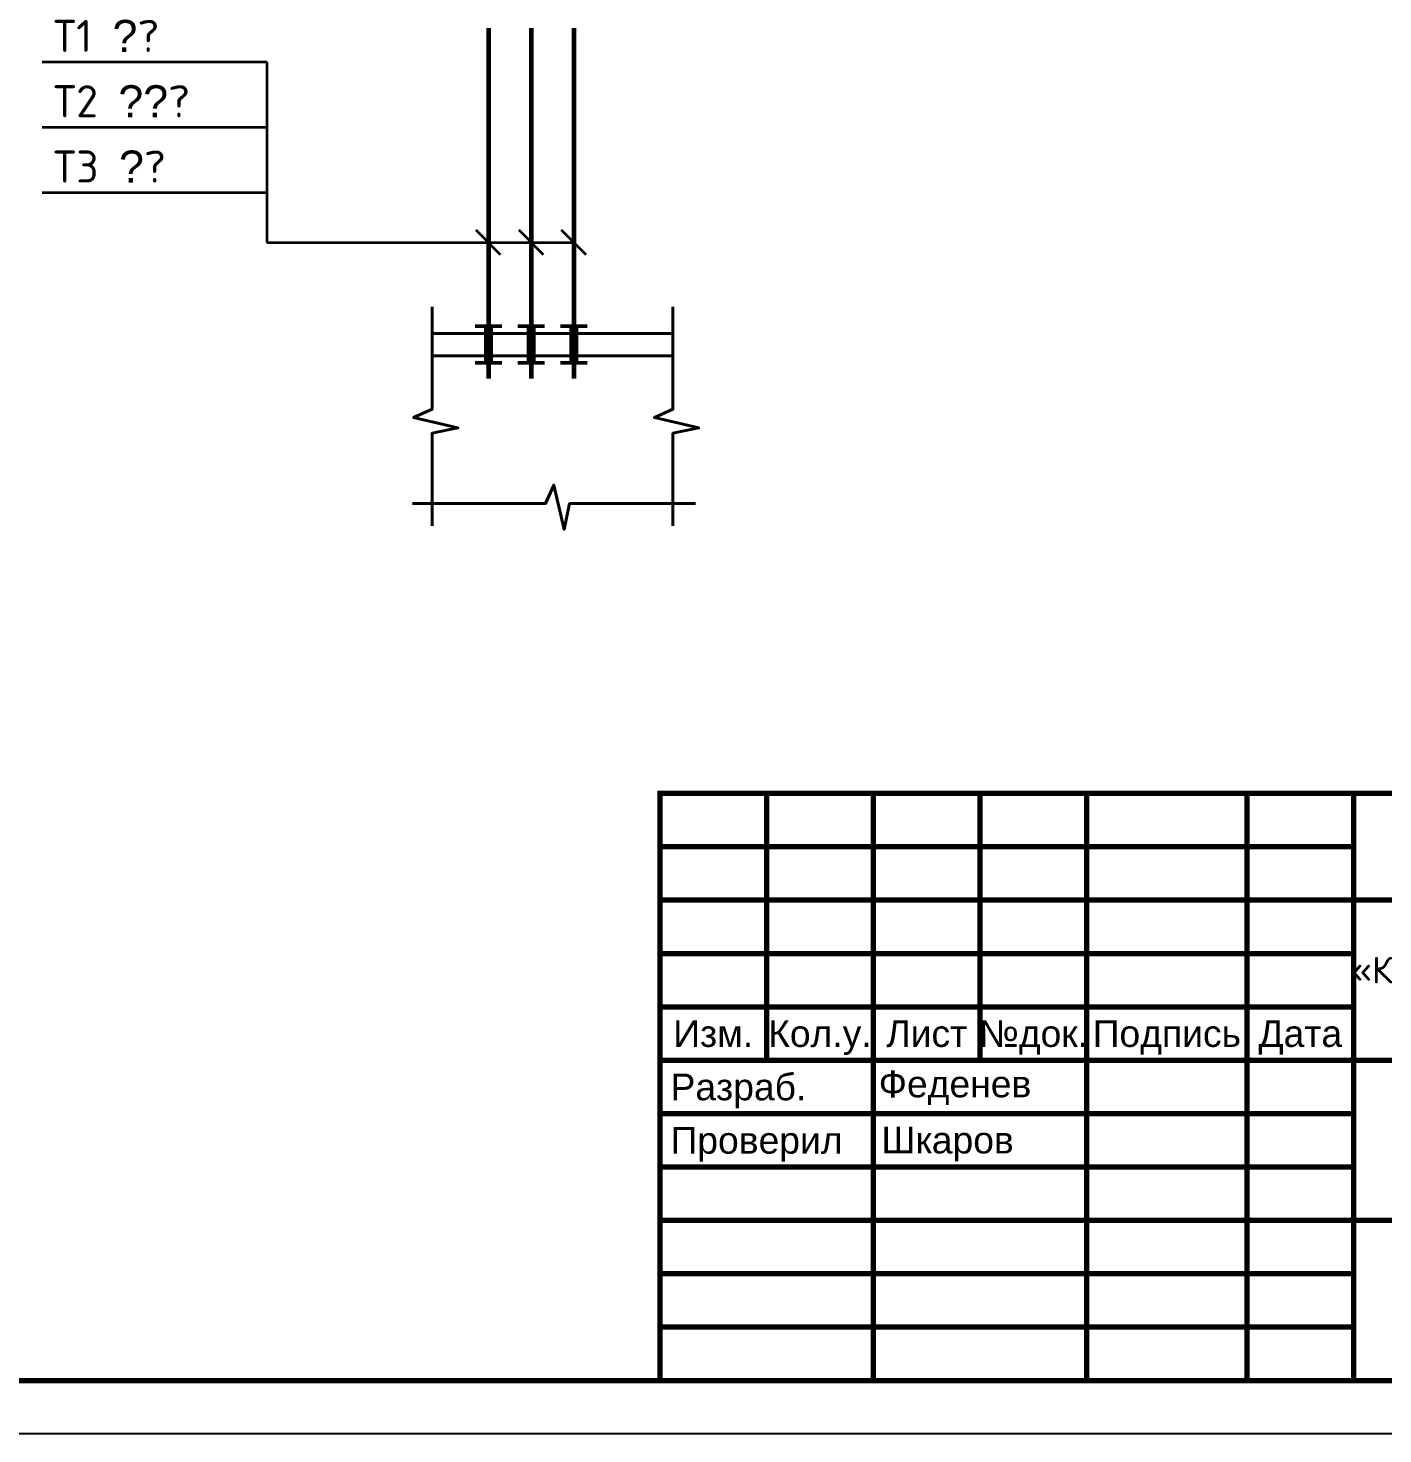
# Model space of a CAD drawing. Header units: millimetres. Extents: x 1114 to 8235, y 637 to 5441.
# Drawn here: x 2316.2 to 2443.1, y 1924.7 to 2056.4 of the extents above; entities that cross this region are included whole.
import ezdxf
from ezdxf.enums import TextEntityAlignment as Align

# ---------------------------------------------------------------- set-up
doc = ezdxf.new("R2010")
doc.units = ezdxf.units.MM
for name, color, linetype, lineweight in [('3 Оъекты сущ.', 7, 'Continuous', 30), ('Размер 3.5', 250, 'Continuous', 35), ('Размеры на чертеже', 250, 'Continuous', 25)]:
    doc.layers.add(name, color=color, linetype=linetype, lineweight=lineweight)
doc.styles.add('-ISOCPEUR-', font='isocpeur.ttf')
doc.styles.get("Standard").update_dxf_attribs({"font": 'arial.ttf'})

# ---------------------------------------------------------------- blocks, each defined once
blk = doc.blocks.new('*U292')
blk.add_lwpolyline([(0, 0), (420, 0), (420, -297), (0, -297)], close=True)
at = {"const_width": 0.5}
blk.add_lwpolyline([(20, -5), (415, -5), (415, -292), (20, -292)], close=True, dxfattribs=at)
for points in [[(230, -292), (230, -237), (415, -237)], [(240, -237), (240, -262)], [(250, -237), (250, -292)], [(260, -237), (260, -262)], [(270, -237), (270, -292)], [(285, -237), (285, -292)], [(295, -237), (295, -292)], [(230, -242), (295, -242)], [(230, -247), (295, -247)], [(295, -247), (415, -247)], [(230, -252), (295, -252)], [(230, -257), (295, -257)], [(230, -262), (415, -262)], [(230, -267), (295, -267)], [(230, -272), (295, -272)], [(230, -277), (295, -277)], [(295, -277), (415, -277)], [(230, -282), (295, -282)], [(230, -287), (295, -287)]]:
    blk.add_lwpolyline(points, dxfattribs=at)
for s, p in [('Изм.', (235, -259.5)), ('Кол.у.', (245, -259.5)), ('Лист', (255, -259.5)), ('№док.', (265, -259.5)), ('Подпись', (277.5, -259.5)), ('Дата', (290, -259.5))]:
    blk.add_text(s, height=2.5).set_placement(p, align=Align.MIDDLE_CENTER)
for s, p in [('Разраб.', (231, -264.5)), ('Проверил', (231, -269.5))]:
    blk.add_text(s, height=2.5).set_placement(p, align=Align.MIDDLE_LEFT)
at = {"insert": (353.34, -255.97), "char_height": 2.5, "width": 124.3112, "attachment_point": 5, "style": '-ISOCPEUR-'}
blk.add_mtext('\\pi3.21545;{\\C7;«Капитальный ремонт тепловых сетей от ТК-8013 по ул. Куйбышева,д.7 до ж/д. №6 по ул. Луговая в ГО г. Рыбинск Ярославской области».}', dxfattribs=at)
blk.add_attdef('РАЗРАБОТАЛ', text='', height=2.5).set_placement((250.5, -264.22), align=Align.MIDDLE_LEFT)
at = {"flags": 8}
for tag, height, p in [('ДАТА', 2.5, (290.07, -264.4)), ('ЛИСТ', 3, (386.39, -271.92)), ('ЛИСТОВ', 3, (403.89, -271.92))]:
    blk.add_attdef(tag, text='', height=height, dxfattribs=at).set_placement(p, align=Align.MIDDLE_CENTER)
blk.add_attdef('ПРОВЕРИЛ', (250.75, -270.73), '', height=2.5)
for tag, p in [('ТЕПЛОВЫЕ_СЕТИ_001', (315.41, -270.98)), ('ИМЯ_ЧЕРТЕЖА_001', (317.51, -285.58))]:
    blk.add_attdef(tag, p, '', height=3, dxfattribs=at)
at = {"style": '-ISOCPEUR-', "flags": 8}
blk.add_attdef('ФОРМАТ', text='', height=3, dxfattribs=at).set_placement((380.97, -294.75), align=Align.MIDDLE_CENTER)

msp = doc.modelspace()

# ---------------------------------------------------------------- linework, layer by layer
at = {"lineweight": 60}
for p, q in [((2359.302, 2056.362), (2359.311, 2023.543)), ((2363.326, 2056.36), (2363.311, 2023.543)), ((2367.317, 2056.362), (2367.311, 2023.543))]:
    msp.add_line(p, q, dxfattribs=at)
msp.add_line((2367.061, 2028.441), (2367.561, 2028.441))
at = {"color": 7, "lineweight": 50, "ltscale": 0.5}
for points in [[(2358.07, 2024.999), (2359.061, 2024.999), (2359.061, 2028.441), (2358.07, 2028.441)], [(2360.551, 2024.999), (2359.561, 2024.999), (2359.561, 2028.441), (2360.551, 2028.441)], [(2362.07, 2024.999), (2363.061, 2024.999), (2363.061, 2028.441), (2362.07, 2028.441)], [(2364.551, 2024.999), (2363.561, 2024.999), (2363.561, 2028.441), (2364.551, 2028.441)], [(2366.07, 2024.999), (2367.061, 2024.999), (2367.061, 2028.441), (2366.07, 2028.441)], [(2368.551, 2024.999), (2367.561, 2024.999), (2367.561, 2028.441), (2368.551, 2028.441)]]:
    msp.add_lwpolyline(points, dxfattribs=at)
at = {"layer": '3 Оъекты сущ.', "lineweight": 40, "ltscale": 50}
for points in [[(2354.027, 2030.246), (2354.027, 2020.659), (2352.296, 2019.879), (2356.444, 2018.915), (2354.027, 2018.401), (2354.027, 2009.75)], [(2376.595, 2030.246), (2376.595, 2020.659), (2374.864, 2019.879), (2379.013, 2018.915), (2376.595, 2018.401), (2376.595, 2009.75)], [(2354.027, 2027.749), (2376.595, 2027.749)], [(2354.027, 2025.649), (2376.595, 2025.649)], [(2352.184, 2011.814), (2364.646, 2011.814), (2365.426, 2013.545), (2366.391, 2009.396), (2366.904, 2011.814), (2378.692, 2011.814)]]:
    msp.add_lwpolyline(points, dxfattribs=at)
at = {"layer": 'Размер 3.5'}
for p, q in [((2317.501, 2053.201), (2338.54, 2053.201)), ((2338.54, 2053.201), (2338.54, 2036.276)), ((2317.501, 2047.081), (2338.54, 2047.081)), ((2317.501, 2040.962), (2338.54, 2040.962)), ((2360.452, 2035.13), (2358.162, 2037.42)), ((2364.462, 2035.13), (2362.172, 2037.42)), ((2368.458, 2035.13), (2366.167, 2037.42)), ((2338.54, 2036.276), (2367.312, 2036.275))]:
    msp.add_line(p, q, dxfattribs=at)

# ---------------------------------------------------------------- block references
at = {"layer": 'Размеры на чертеже', "lineweight": 90}
ref = msp.add_blockref('*U292', (2145.366, 2221.672), dxfattribs=at)
ref.add_attrib('РАЗРАБОТАЛ', 'Феденев', dxfattribs={"layer": '0', "height": 2.5}).set_placement((2395.866, 1957.448), align=Align.MIDDLE_LEFT)
ref.add_attrib('ПРОВЕРИЛ', 'Шкаров', (2396.115, 1950.943), dxfattribs={"layer": '0', "height": 2.5})

# ---------------------------------------------------------------- texts
at = {"char_height": 3, "attachment_point": 1, "style": '-ISOCPEUR-'}
for s, insert in [('Т1 {\\fArial|b0|i0|c0|p34;\x9d}?', (2318.551, 2057.129)), ('Т2 {\\fArial|b0|i0|c204|p34;\x9d\x9d}?', (2318.551, 2051.009)), ('Т3 {\\fArial|b0|i0|c204|p34;\x9d}?', (2318.551, 2044.89))]:
    msp.add_mtext_dynamic_manual_height_columns(s, width=23.76088, gutter_width=12.5, heights=[0], dxfattribs=dict(at, insert=insert))

doc.saveas('drawing.dxf')
